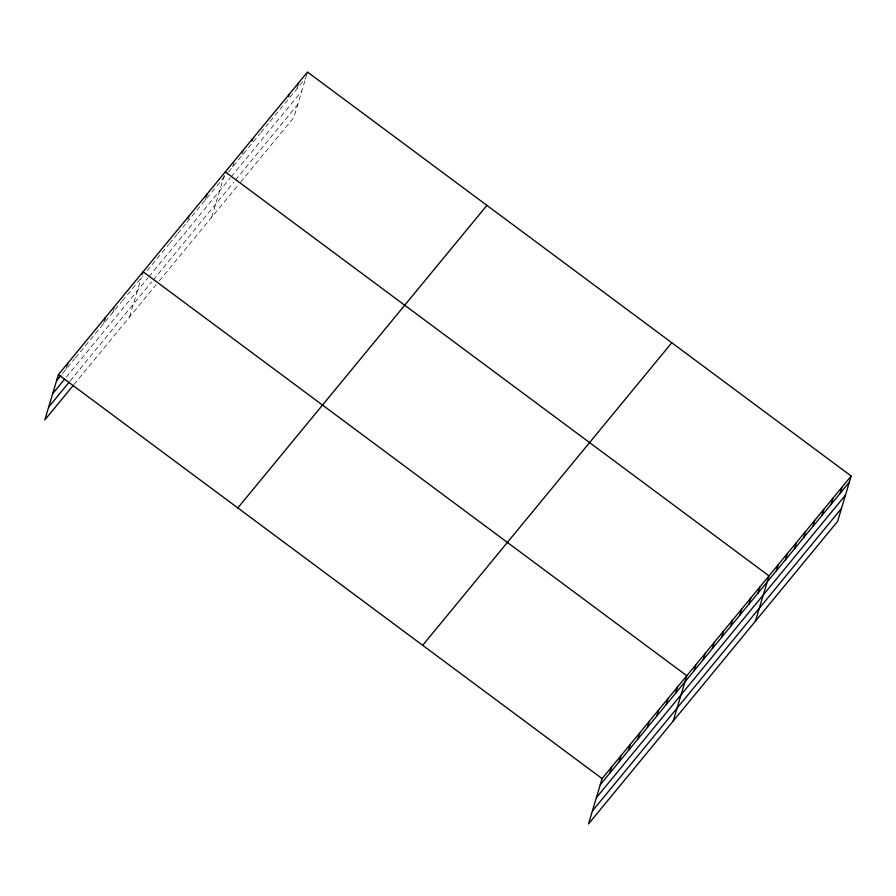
<?xml version="1.0" encoding="UTF-8"?>
<svg xmlns="http://www.w3.org/2000/svg" width="896" height="896" viewBox="0 0 896 896"><rect width="100%" height="100%" fill="white"/><g stroke="black" fill="none" stroke-linecap="round" stroke-linejoin="round"><path stroke-width="0.67" stroke-dasharray="4.48 3.36" d="M65.979 369.275L67.077 365.624M103.622 323.557L104.72 319.906M113.03 312.133L114.498 307.261M129.494 317.083L141.266 277.838M205.195 200.178L206.293 196.526M211.691 217.235L224.93 173.13M232.602 166.902L234.058 162.03M242.099 154.582L243.197 150.942M296.901 88.021L297.629 85.59M307.126 73.282L293.888 117.387L239.098 183.949M62.563 373.43L74.536 358.893M75.398 357.851L121.587 301.739M122.45 300.698L142.923 275.822M147.078 270.782L168.661 244.552M169.501 243.544L176.971 234.472M177.8 233.464L185.27 224.381M186.928 222.365L227.618 172.95M228.446 171.942L259.997 133.616M260.826 132.608L268.307 123.536M269.965 121.509L305.67 78.142M66.371 377.037L148.176 277.682M149.005 276.662L230.373 177.834M231.202 176.826L301.784 91.101M70.067 381.024L151.648 281.938M153.306 279.922L233.845 182.101M235.502 180.085L297.774 104.44M73.886 384.619L156.061 284.805M159.387 280.773L238.258 184.957"/><path stroke-width="1.34" d="M851.2 476.045L602.112 778.613L588.504 823.939L837.603 521.371L851.2 476.045L307.496 72.061L58.397 374.629L44.8 419.955L73.035 385.661M67.077 365.624L67.805 363.194M104.72 319.906L105.448 317.475M142.363 274.187L143.091 271.757L686.795 675.741L673.198 721.067M188.026 218.714L188.754 216.283M206.293 196.526L207.021 194.096M251.966 141.064L252.694 138.622M288.49 96.69L289.229 94.248M297.629 85.59L298.357 83.16M609.694 773.259L611.52 767.178M619.102 761.835L620.928 755.754M628.51 750.4L630.336 744.318M637.918 738.976L639.744 732.894M647.338 727.541L649.163 721.459M656.746 716.117L658.571 710.035M666.154 704.682L667.979 698.6M675.562 693.258L677.387 687.165M694.109 670.734L695.934 664.642M703.237 659.635L705.062 653.554M712.376 648.547L714.202 642.454M721.504 637.448L723.33 631.366M730.643 626.349L732.469 620.267M739.771 615.261L741.597 609.179M748.91 604.162L750.736 598.08M758.038 593.074L759.864 586.992M755.395 621.219L769.003 575.893L225.288 171.909M776.306 570.886L778.131 564.805M785.445 559.787L787.27 553.706M794.573 548.699L796.398 542.618M803.712 537.6L805.538 531.518M812.84 526.512L814.666 520.43M821.979 515.413L823.805 509.331M831.107 504.325L832.933 498.232M840.246 493.226L842.072 487.144M56.571 380.71L60.85 375.514M52.685 393.658L64.669 379.109M48.686 406.997L69.216 382.066M237.821 507.942L486.92 205.374M422.688 645.299L671.776 342.731M600.286 784.694L849.374 482.138M596.4 797.642L845.488 495.085M592.39 810.992L841.49 508.424M58.397 374.629L602.112 778.613"/></g></svg>
